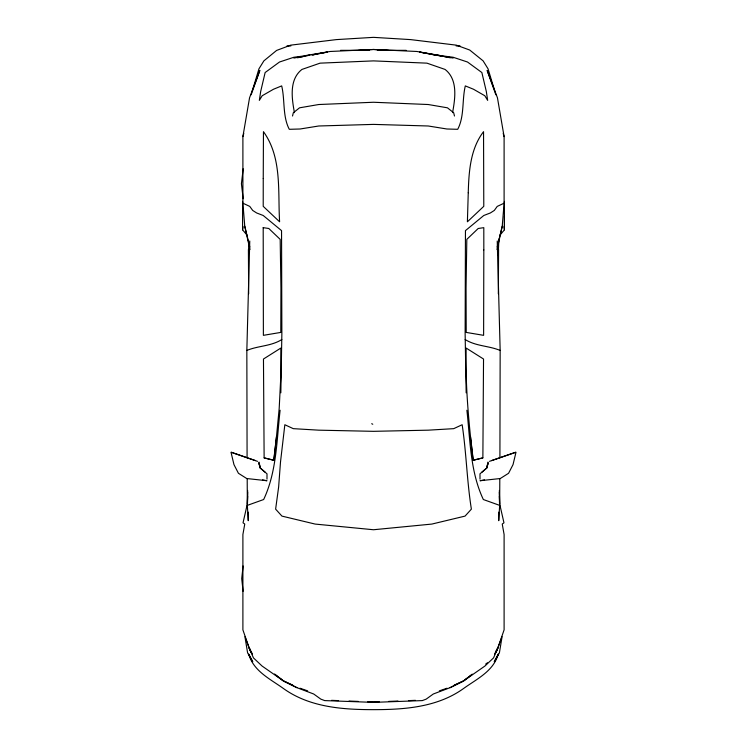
<?xml version="1.0" encoding="UTF-8"?>
<svg xmlns="http://www.w3.org/2000/svg" width="747" height="747" viewBox="0 0 747 747"><rect width="100%" height="100%" fill="white"/><g stroke="black" fill="none" stroke-linecap="round" stroke-linejoin="round"><path stroke-width="1.12" d="M248.265 512.143L248.265 520.678L247.341 505.374L247.201 478.668M497.241 240.992L500.163 350.436L499.911 457.771M497.063 249.545L502.236 226.276L504.104 203.193L504.104 136.598L497.455 97.829L487.156 70.442L495.859 94.776L488.043 68.808L483.113 60.862L469.704 50.03L456.296 45.147L410.635 39.61L373.5 37.35L336.365 39.61L290.704 45.147L276.605 50.432L263.887 60.862L258.957 68.808L251.141 94.776L259.844 70.442L249.545 97.829L242.896 136.598L242.896 203.193L244.764 226.276L249.937 249.545M500.07 235.044L504.421 229.815L504.421 201.382M248.667 293.832L248.406 249.937L249.143 244.39M266.987 479.135L267.006 473.822L260.498 468.229L258.826 463.103M498.735 512.143L498.735 520.678L499.659 505.374L499.799 478.668M247.63 490.443L247.5 503.235L243.027 522.853L244.764 524.002L242.896 534.516L242.896 629.852L249.022 647.64L252.383 654.167M482.87 457.883L483.533 359.027L466.165 348.065C465.213 385.592 468.761 423.017 473.103 460.255L482.87 457.883L473.262 460.255L470.517 436.696M247.64 496.241L247.378 503.749L247.63 492.161M249.759 240.992L246.837 350.436L247.089 457.771M280.835 392.829L281.862 333.825L281.544 230.618L263.205 215.491L256.651 212.97L252.691 210.439L249.769 206.405L242.896 203.193M498.893 239.04L498.184 255.483L497.876 248.844M276.483 436.696L279.182 408.516L280.909 374.564L280.835 348.065L263.467 359.027L264.13 457.883L273.738 460.255L276.483 436.696L273.897 460.255L264.13 457.883M280.106 410.234C276.679 440.235 276.763 471.656 263.654 499.528L247.341 505.374M243.111 565.974L241.711 578.636L243.111 591.297M243.186 168.794L241.421 183.762L243.186 198.73M452.57 112.657C455.166 98.436 458.079 79.602 445.072 69.434L426.939 63.15L373.5 60.89L320.061 63.15L301.928 69.434C288.921 79.602 291.834 98.436 294.43 112.657M246.93 235.044L242.579 229.815L243.102 226.705M487.968 462.085L486.614 468.425L488.193 463.14M292.525 116.018L293.319 112.778L299.528 107.82L318.736 104.524L373.5 102.255L428.264 104.524L447.472 107.82L453.681 112.778L454.475 116.018M502.236 226.276L497.147 247.098M242.896 136.598L243.793 133.47M481.628 472.421L486.502 468.229L488.174 463.103M495.663 651.673L497.978 647.64L504.104 629.852L504.104 534.516L502.236 524.002L503.973 522.853L499.5 503.235L499.36 496.241M494.654 654.157L497.978 647.64L493.534 657.911L484.934 666.035L463.411 681.04L450.067 687.679L433.297 694.01L426.154 699.145L422.316 700.593L373.5 702.376L324.684 700.593L320.846 699.145L313.703 694.01L296.933 687.679L283.589 681.04L262.066 666.035L253.466 657.911L249.022 647.64L250.637 650.422M495.196 653.121L496.484 651.412L502.077 636.715L499.398 652.869L494.262 661.721L498.23 654.036C493.674 671.208 476.614 679.051 463.411 688.622C437.368 707.26 404.51 709.659 373.5 709.65C342.49 709.659 309.632 707.26 283.589 688.622C270.377 679.07 253.429 671.217 248.742 654.12L252.738 661.721L247.602 652.869L244.923 636.715L250.516 651.412L251.804 653.121M486.502 468.229L479.994 473.822L480.013 479.135M485.709 664.064L487.474 662.776M450.067 687.679L463.411 681.04L472.337 674.186L463.411 681.012L454.251 685.102M515.57 452.262L489.481 461.347M504.104 203.193L497.231 206.405L494.309 210.439L490.349 212.97L483.795 215.491L465.456 230.618L465.138 333.825L466.165 392.829M246.837 350.436C258.229 345.684 270.956 346.328 281.843 339.549M439.329 690.863L447.051 688.211M491.507 460.61L515.99 452.262L513.03 464.625L508.576 473.281L500.266 478.528L480.013 480.732L484.523 479.901M297.437 57.771L302.983 56.716M312.974 54.83L327.401 52.094L311.742 54.876M293.842 58.051L309.501 55.269M305.364 55.595L330.118 51.478L373.5 49.479L416.882 51.478L441.636 55.792M309.93 55.175L293.842 57.267L279.49 62.02L265.138 72.534L260.684 91.47L259.34 100.369L262.188 95.747L273.486 89.248L281.694 85.896C285.083 100.051 282.431 116.28 289.285 129.306L300.117 128.998L318.736 125.991L373.5 124.394L428.264 125.991L446.883 128.998L457.715 129.306C464.569 116.28 461.917 100.051 465.306 85.896L473.514 89.248L484.812 95.747L487.66 100.369L486.316 91.47L481.862 72.534L467.51 62.02L453.158 57.267L432.466 54.578M312.237 54.876L314.534 54.578M358.411 50.394L373.5 49.479L388.589 50.394M379.327 701.788L367.673 701.788M388.655 701.414L397.983 701.041M408.478 700.621L415.472 700.341M286.951 45.922L290.882 45.922M456.118 45.922L460.049 45.922M340.492 50.338L369.317 50.338M377.384 50.338L406.209 50.338M331.528 700.341L338.522 700.621M349.017 701.041L358.345 701.414M453.158 58.051L419.599 52.094L442.28 56.296M444.549 56.716L450.226 57.771M262.477 479.901L266.987 480.732L246.734 478.528L238.424 473.281L233.97 464.625L231.01 452.262L257.519 461.347M499.659 505.374L483.346 499.528C470.18 471.646 470.236 440.263 466.894 410.234M299.949 688.211L307.671 690.863M255.493 460.61L231.43 452.262M465.157 339.549C476.044 346.328 488.771 345.684 500.163 350.436M292.749 685.102L283.589 681.012L274.663 674.186L283.589 681.012L296.933 687.679M371.717 423.717L372.762 424.24M260.498 468.229L265.372 472.421M258.807 463.14L260.386 468.425L259.032 462.085M503.207 133.47L504.104 136.598M249.853 247.098L244.764 226.276M503.898 226.705L504.421 229.815M498.006 245.539L498.594 249.984L498.333 293.842M499.369 492.161L499.622 503.749L499.369 490.434M504.421 216.322L504.421 226.304M242.579 201.382L242.579 229.815M263.243 178.486L263.215 206.331L279.602 221.794C277.772 191.596 282.235 157.673 263.458 131.677L263.243 178.486M263.196 227.658L263.383 335.338L280.788 332.415L280.947 288.211L280.181 239.367L268.789 228.489L263.196 227.658M483.823 249.946L483.617 335.338L466.212 332.415L466.053 288.211L466.819 239.367L478.211 228.489L483.804 227.658L483.823 249.946M468.257 192.735L467.398 221.794L483.785 206.331L483.542 131.677C470.293 148.914 468.827 171.847 468.257 192.735M280.508 461.945L278.631 486.997L275.624 509.146L281.936 516.102L315.15 524.077L373.5 529.744L431.85 524.077L465.064 516.102L471.376 509.146C466.94 481.161 466.371 452.766 462.16 424.735L453.718 428.657L428.264 430.169L373.5 431.327L318.736 430.169L293.282 428.657L284.84 424.735L280.508 461.945"/></g></svg>
